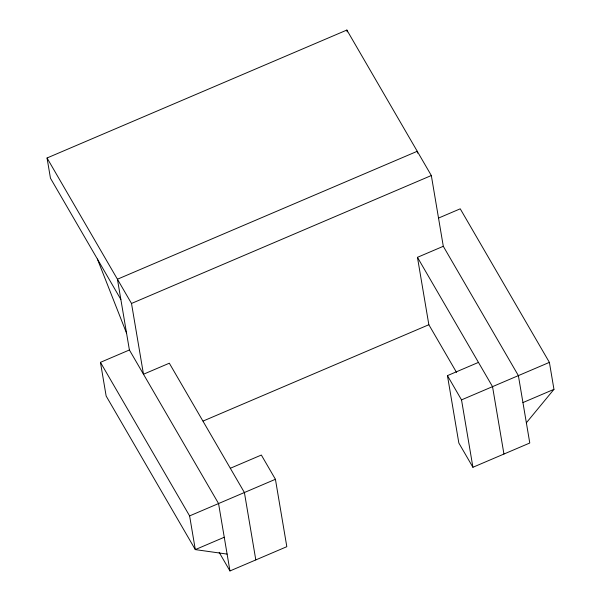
<?xml version="1.0" encoding="UTF-8"?>
<svg xmlns="http://www.w3.org/2000/svg" width="601" height="601" viewBox="0 0 601 601"><rect width="100%" height="100%" fill="white"/><g stroke="black" fill="none" stroke-linecap="round" stroke-linejoin="round"><path stroke-width="0.9" d="M526.363 422.796L553.957 389.343L549.397 362.38L460.238 208.817L438.7 218.005M120.854 299.441L50.461 178.204L47.043 157.988L346.867 30.05L431.33 175.53L443.298 246.297L518.385 375.617L529.782 443.012L472.919 467.277L458.841 443.027L447.445 375.633L478.456 362.395M255.808 559.922L244.404 492.527L169.324 363.207L143.481 374.235L131.506 303.467L431.33 175.53M227.11 554.099L195.31 549.607L106.152 396.036L100.45 362.343L129.403 349.985L117.428 279.225L417.252 151.287L417.567 153.12M456.542 372.41L428.851 324.728L417.455 257.326L443.298 246.297M203.123 421.046L428.851 324.728M230.326 468.277L261.345 455.04L275.423 479.29L286.82 546.685L229.958 570.95L219.17 552.364M224.263 537.249L195.31 549.607L189.608 515.906L275.423 479.29M472.919 467.277L461.523 399.883L549.397 362.38M522.945 402.572L553.957 389.343M417.455 257.326L492.535 386.646L503.938 454.04M447.445 375.633L461.523 399.883M47.043 157.988L131.506 303.467M129.403 349.985L218.561 503.555L229.958 570.95M100.45 362.343L189.608 515.906M97.385 259.031L126.548 333.142M346.867 30.05L347.175 31.891"/></g></svg>
